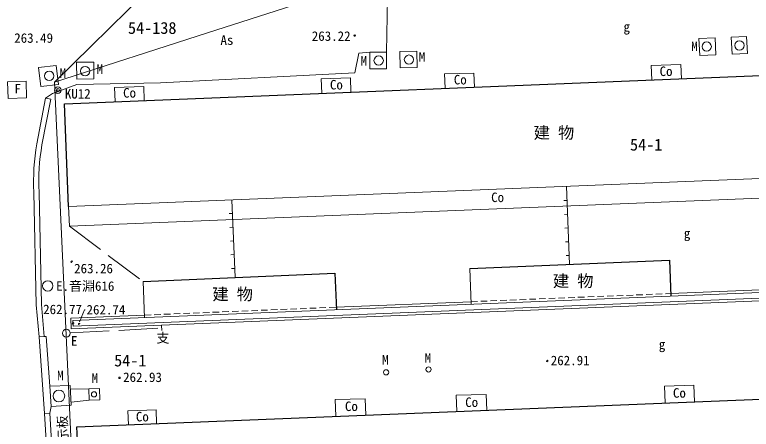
# Model space of a CAD drawing. Units: millimetres, scale not verified. Extents: x 4813 to 205063, y 5162 to 143662.
# Drawn here: x 111196 to 139587, y 76782 to 92742 of the extents above; entities that cross this region are included whole.
import ezdxf
from ezdxf.enums import TextEntityAlignment as Align

# ---------------------------------------------------------------- set-up
doc = ezdxf.new("R2010")
doc.units = ezdxf.units.MM
doc.header["$LTSCALE"] = 250
doc.header["$PDMODE"] = 32
doc.header["$PDSIZE"] = 125
doc.linetypes.add('DASHED', pattern=[7.5, 6, -1.5])
doc.linetypes.add('USER6', pattern=[1.5, 1, -0.5])
for name, color, linetype, lineweight in [('プロットマーク', 1, 'Continuous', 13), ('仮境界', 1, 'Continuous', 13), ('点名', 1, 'Continuous', 13), ('独標2', 7, 'Continuous', 13), ('現況2', 7, 'Continuous', 13), ('結線', 5, 'Continuous', 13)]:
    doc.layers.add(name, color=color, linetype=linetype, lineweight=lineweight)
doc.layers.add('地番名', color=5, linetype='Continuous')
doc.styles.add('ＭＳ ゴシック', font='')
doc.styles.get('ＭＳ ゴシック').set_extended_font_data('MS Gothic')

msp = doc.modelspace()

# ---------------------------------------------------------------- hatches: boundary and pattern name
at = {"layer": '独標2'}
h = msp.add_hatch(color=256, dxfattribs=at)
edge = h.paths.add_edge_path()
edge.add_ellipse((124303.1, 91941.1), major_axis=(29, -7.8), ratio=1, start_angle=-165, end_angle=15)
for points in [[(113364.4, 83230.7, 0.41421), (113394.4, 83200.7, 0.41421)], [(113415.5, 80857.1, 0.41422), (113445.5, 80827.1, 0.41422)], [(113649, 80836.7, 0.41421), (113679, 80806.7, 0.41421)], [(131697.5, 79408.6, 0.41421), (131727.5, 79378.6, 0.41421)]]:
    msp.add_hatch(color=256, dxfattribs=at).paths.add_polyline_path(points)
h = msp.add_hatch(color=256, dxfattribs=at)
edge = h.paths.add_edge_path()
edge.add_ellipse((115234.1, 78762), major_axis=(29, -7.8), ratio=1, start_angle=-165, end_angle=15)

# ---------------------------------------------------------------- linework, layer by layer
at = {"layer": 'プロットマーク'}
msp.add_circle((112857.4, 89839.6), 125, dxfattribs=at)
msp.add_point((112857.4, 89839.6), dxfattribs=at)
at = {"layer": '仮境界'}
msp.add_lwpolyline([(118620.4, 92049.7), (129169.8, 95430.2), (127656.8, 104571.4), (116964.4, 94312.3)], dxfattribs=at)
at = {"layer": '独標2'}
for points in [[(113364.4, 83230.7, 0.41421), (113394.4, 83200.7, 0.41421)], [(113415.5, 80857.1, 0.41422), (113445.5, 80827.1, 0.41422)], [(113649, 80836.7, 0.41421), (113679, 80806.7, 0.41421)], [(131697.5, 79408.6, 0.41421), (131727.5, 79378.6, 0.41421)]]:
    msp.add_lwpolyline(points, format="xyb", close=True, dxfattribs=at)
msp.add_lwpolyline([(113695.9, 80916.5), (113883.2, 81385.5), (113913.9, 81385.5)], dxfattribs=at)
for centre, start, end in [((124303.1, 91941.1), 360, 180), ((124303.1, 91941.1), 180, 360), ((113394.4, 83230.7), 0, 180), ((113445.5, 80857.1), 359.9994, 180.0006), ((113679, 80836.7), 0, 180), ((131727.5, 79408.6), 0, 180), ((115234.1, 78762), 360, 180), ((115234.1, 78762), 180, 360)]:
    msp.add_arc(centre, 30, start, end, dxfattribs=at)
at = {"layer": '現況2'}
for p, q in [((125527.6, 91302.4), (125563.8, 93538.4)), ((135730.3, 90783.3), (136874.2, 90822.1)), ((135730.3, 90783.3), (135752.6, 90232.5)), ((136874.2, 90822.1), (136896.2, 90278.7)), ((123010.3, 90270.8), (124134.3, 90308.1)), ((124134.3, 90308.1), (124156.3, 89763.5)), ((127764.6, 90460.8), (128897.3, 90492.1)), ((127764.6, 90460.8), (127786.8, 89910.3)), ((128897.3, 90492.1), (128918.9, 89956.1)), ((123010.3, 90270.8), (123032.7, 89718.1)), ((115046, 89937.9), (116169.9, 89975.1)), ((115046, 89937.9), (115067.9, 89396)), ((116169.9, 89975.1), (116191.5, 89441.4)), ((112387.3, 89527), (112048.9, 87769.3)), ((112583.7, 89489.2), (112245.5, 87733)), ((112387.3, 89527), (112652.8, 89707.4)), ((112387.3, 89527), (112583.7, 89489.2)), ((151739.9, 86909.4), (113272.4, 85353.9)), ((151770.5, 86153.3), (113303, 84597.7)), ((132585.8, 83140.9), (132465, 86130)), ((111934.8, 85905.7), (112028.8, 81575.2)), ((112134.7, 85913.2), (112228.6, 81585.9)), ((119690.7, 82641.7), (119570.8, 85608.6)), ((132486.9, 85589), (132362, 85583.9)), ((113272.4, 85353.9), (113303, 84597.7)), ((119591.8, 85089.8), (119466.9, 85084.7)), ((132508.3, 85060.5), (132383.4, 85055.5)), ((119613.2, 84561.3), (119488.3, 84556.3)), ((132529.6, 84532.1), (132404.7, 84527)), ((119634.5, 84032.9), (119509.6, 84027.9)), ((132551, 84003.7), (132426.1, 83998.6)), ((119655.9, 83504.5), (119531, 83499.4)), ((132572.3, 83475.2), (132447.4, 83470.2)), ((119677.2, 82976), (119552.3, 82971)), ((128732.5, 82970.2), (128788.8, 81593.4)), ((152736.8, 82572.8), (113441, 80965.8)), ((152745.7, 82353), (113450, 80745.9)), ((116146.8, 82468.4), (116203.6, 81078.7)), ((152849.7, 82257.1), (113374.2, 80642.8)), ((141545.1, 82215.2), (136485.4, 82008.3)), ((112028.8, 81575.2), (112133.6, 80342.3)), ((112228.6, 81585.9), (112332.9, 80359.2)), ((128784.7, 81693.3), (123591.4, 81481)), ((116199.6, 81178.7), (113357, 81062.4)), ((113374.2, 80642.8), (113357, 81062.4)), ((113441, 80965.8), (113450, 80745.9)), ((137369.7, 78481.7), (136244, 78441.2)), ((136244, 78441.2), (136270.2, 77793.6)), ((137369.7, 78481.7), (137395.6, 77839.1)), ((114047.3, 78334.1), (113342, 78327.5)), ((129373.5, 78120.8), (128217.8, 78092.2)), ((128217.8, 78092.2), (128243, 77469.2)), ((129373.5, 78120.8), (129397.9, 77515.9)), ((114059.2, 77900.4), (113369.9, 77829.1)), ((124699.1, 77958.4), (123549.1, 77927.9)), ((123549.1, 77927.9), (123575.2, 77280.6)), ((124699.1, 77958.4), (124724.6, 77327.1)), ((112544.1, 77405.1), (112595.3, 77658.3)), ((116645.3, 77532.7), (115559.7, 77487.2)), ((116645.3, 77532.7), (116666.8, 77001.5)), ((115559.7, 77487.2), (115581.1, 76957.6))]:
    msp.add_line(p, q, dxfattribs=at)
at = {"layer": '現況2', "lineweight": 25}
for p, q in [((113112.1, 89316.9), (151579.7, 90872.5)), ((113272.4, 85353.9), (113112.1, 89316.9)), ((128732.5, 82970.2), (136432.7, 83296.3)), ((136432.7, 83296.3), (136489.4, 81908.3)), ((116146.8, 82468.4), (123537.6, 82797.1)), ((123537.6, 82797.1), (123595.5, 81381)), ((113595.2, 76877.4), (152095.5, 78433.1)), ((113754.6, 72931.1), (113595.2, 76877.4))]:
    msp.add_line(p, q, dxfattribs=at)
at = {"layer": '現況2', "linetype": 'DASHED'}
for p, q in [((113303, 84597.7), (116146.8, 82468.4)), ((113336.3, 80489.4), (116858, 80678.5)), ((116852.6, 80778.4), (116863.3, 80578.7))]:
    msp.add_line(p, q, dxfattribs=at)
at = {"layer": '現況2', "linetype": 'USER6'}
for p, q in [((128784.7, 81693.3), (136485.4, 82008.3)), ((116199.6, 81178.7), (123591.4, 81481))]:
    msp.add_line(p, q, dxfattribs=at)
at = {"layer": '現況2'}
for points in [[(137569.4, 91824.1), (138191.2, 91854.8), (138223.5, 91201.4), (137601.7, 91170.7)], [(138814, 91876.5), (139406.8, 91907.8), (139441.4, 91252.4), (138848.6, 91221.2)], [(125527.6, 91302.4), (124889, 91303.3), (124888.1, 90656.3), (125526.8, 90655.4)], [(126691.5, 91345.3), (126034.8, 91332.5), (126047.3, 90696.7), (126704, 90709.6)], [(113583.1, 90913.5), (113588.4, 90267.2), (114247.8, 90272.6), (114242.5, 90918.9)], [(112877.5, 90056.3), (112202.9, 89974.4), (112114.2, 90704.7), (112788.8, 90786.6)], [(110921.6, 90164.4), (111636, 90186), (111655.6, 89537.5), (110941.2, 89515.9)], [(112553.7, 78436.1), (112595.3, 77658.3), (113376.7, 77708), (113334.2, 78466.7)], [(114059.2, 77900.4), (114047.3, 78334.1), (114463.2, 78345.5), (114475.1, 77911.8)]]:
    msp.add_lwpolyline(points, close=True, dxfattribs=at)
for points in [[(112652.8, 89707.4), (113594.6, 90058.7), (116818.4, 90124.4), (124300, 90512.1), (124454.8, 91263.3), (124889, 91303.3)], [(112332.9, 80359.2), (112133.6, 80342.3), (112344.5, 77393.1), (112544.1, 77405.1)], [(112553.7, 78436.1), (112407.6, 80349.4), (112332.9, 80359.2)], [(112344.5, 77393.1), (112647.9, 72345.4), (112830.5, 68132.6), (113241.4, 57458.7), (113298.7, 55618)], [(112544.1, 77405.1), (112847.7, 72355.8), (113030.3, 68140.8), (113441.3, 57465.7), (113498.6, 55624.2)]]:
    msp.add_lwpolyline(points, dxfattribs=at)
for centre, radius in [((139130.9, 91559.2), 180), ((137867.8, 91518.1), 180), ((125224.5, 90976.7), 180), ((126393.5, 91013.1), 180), ((112524.7, 90388.9), 180), ((113909.3, 90573.1), 180), ((112468.7, 82299.8), 200), ((113186.5, 80481.3), 150), ((125512.7, 78974.3), 100), ((127147.3, 79085.9), 100), ((112897.9, 78064.4), 225), ((114253.5, 78126.3), 100)]:
    msp.add_circle(centre, radius, dxfattribs=at)
for radius, start, end in [(8221.6, 169.97707, 183.01646), (8021.6, 169.98792, 183.03843)]:
    msp.add_arc((120145, 86338.4), radius, start, end, dxfattribs=at)
at = {"layer": '結線'}
msp.add_line((118620.4, 92049.7), (112723.7, 90145.6), dxfattribs=at)
msp.add_lwpolyline([(116223.8, 15277.8), (115635.8, 29116.4), (114965.8, 43141.3), (114219.9, 58239), (114037, 61872.6), (113854.2, 65506.3), (113856.2, 65637.3), (112723.7, 90145.6), (116964.4, 94312.3)], dxfattribs=at)

# ---------------------------------------------------------------- texts
at = {"layer": '仮境界', "style": 'ＭＳ ゴシック'}
msp.add_text('54-1', height=458.2, dxfattribs=at).set_placement((134911.4, 87374), align=Align.BOTTOM_LEFT)
at = {"layer": '地番名', "style": 'ＭＳ ゴシック'}
for s, p in [('54-138', (115560.5, 91868.3)), ('54-1', (115027.9, 79064.4))]:
    msp.add_text(s, height=458.2, dxfattribs=at).set_placement(p, align=Align.BOTTOM_LEFT)
at = {"layer": '点名', "style": 'ＭＳ ゴシック'}
msp.add_text('KU12', height=366.6, dxfattribs=at).set_placement((113625.5, 89406.9), align=Align.BOTTOM_CENTER)
at = {"layer": '独標2', "style": 'ＭＳ ゴシック'}
for s, p in [('263.49', (111924.8, 91846)), ('263.22', (123394.4, 91920.8)), ('263.26', (114233.9, 82970.9)), ('262.77', (113040.3, 81397.6)), ('262.91', (132606.2, 79432.4)), ('262.93', (116122.4, 78784.2))]:
    msp.add_text(s, height=366.6, dxfattribs=at).set_placement(p, align=Align.MIDDLE_CENTER)
msp.add_text('262.74', height=366.6, dxfattribs=at).set_placement((113963.9, 81385.5), align=Align.MIDDLE_LEFT)
at = {"layer": '現況2', "style": 'ＭＳ ゴシック'}
for s, height, p in [('g', 366.6, (134661.1, 91987.3)), ('As', 366.6, (119126.2, 91473.7)), ('M', 366.6, (137272.9, 91232.3)), ('M', 366.6, (124525.2, 90671.7)), ('M', 366.6, (126771.1, 90822.4)), ('M', 366.6, (112928.2, 90199.2)), ('M', 366.6, (114351.5, 90354.6)), ('Co', 366.6, (136053.7, 90273.1)), ('Co', 366.6, (128120.8, 89949)), ('F', 366.6, (111187.3, 89601)), ('Co', 366.6, (123346.3, 89754.6)), ('Co', 366.6, (115373.3, 89442.9)), ('建 物', 458.2, (131201.5, 87836.5)), ('Co', 366.6, (129560.2, 85418.7)), ('g', 366.6, (136987.1, 84035.5)), ('建 物', 458.2, (131941.3, 82125.3)), ('E.音淵616', 366.6, (112791, 82003.2)), ('建 物', 458.2, (118817.8, 81617.9)), ('E', 366.6, (113360.6, 79890.6)), ('支', 366.6, (116659.7, 80003.5)), ('g', 366.6, (136022.2, 79759.5)), ('M', 366.6, (125357.1, 79159.2)), ('M', 366.6, (126998.8, 79233.8)), ('M', 366.6, (112830.8, 78558.4)), ('M', 366.6, (114160.9, 78459.6)), ('Co', 366.6, (136568.3, 77887.5)), ('Co', 366.6, (123924.8, 77374)), ('Co', 366.6, (128560, 77529.8)), ('Co', 366.6, (115866.4, 76974.3))]:
    msp.add_text(s, height=height, dxfattribs=at).set_placement(p, align=Align.BOTTOM_LEFT)
msp.add_text('掲示板', height=366.6, rotation=92.663, dxfattribs=at).set_placement((113383.3, 75822.9), align=Align.BOTTOM_LEFT)

doc.saveas('drawing.dxf')
